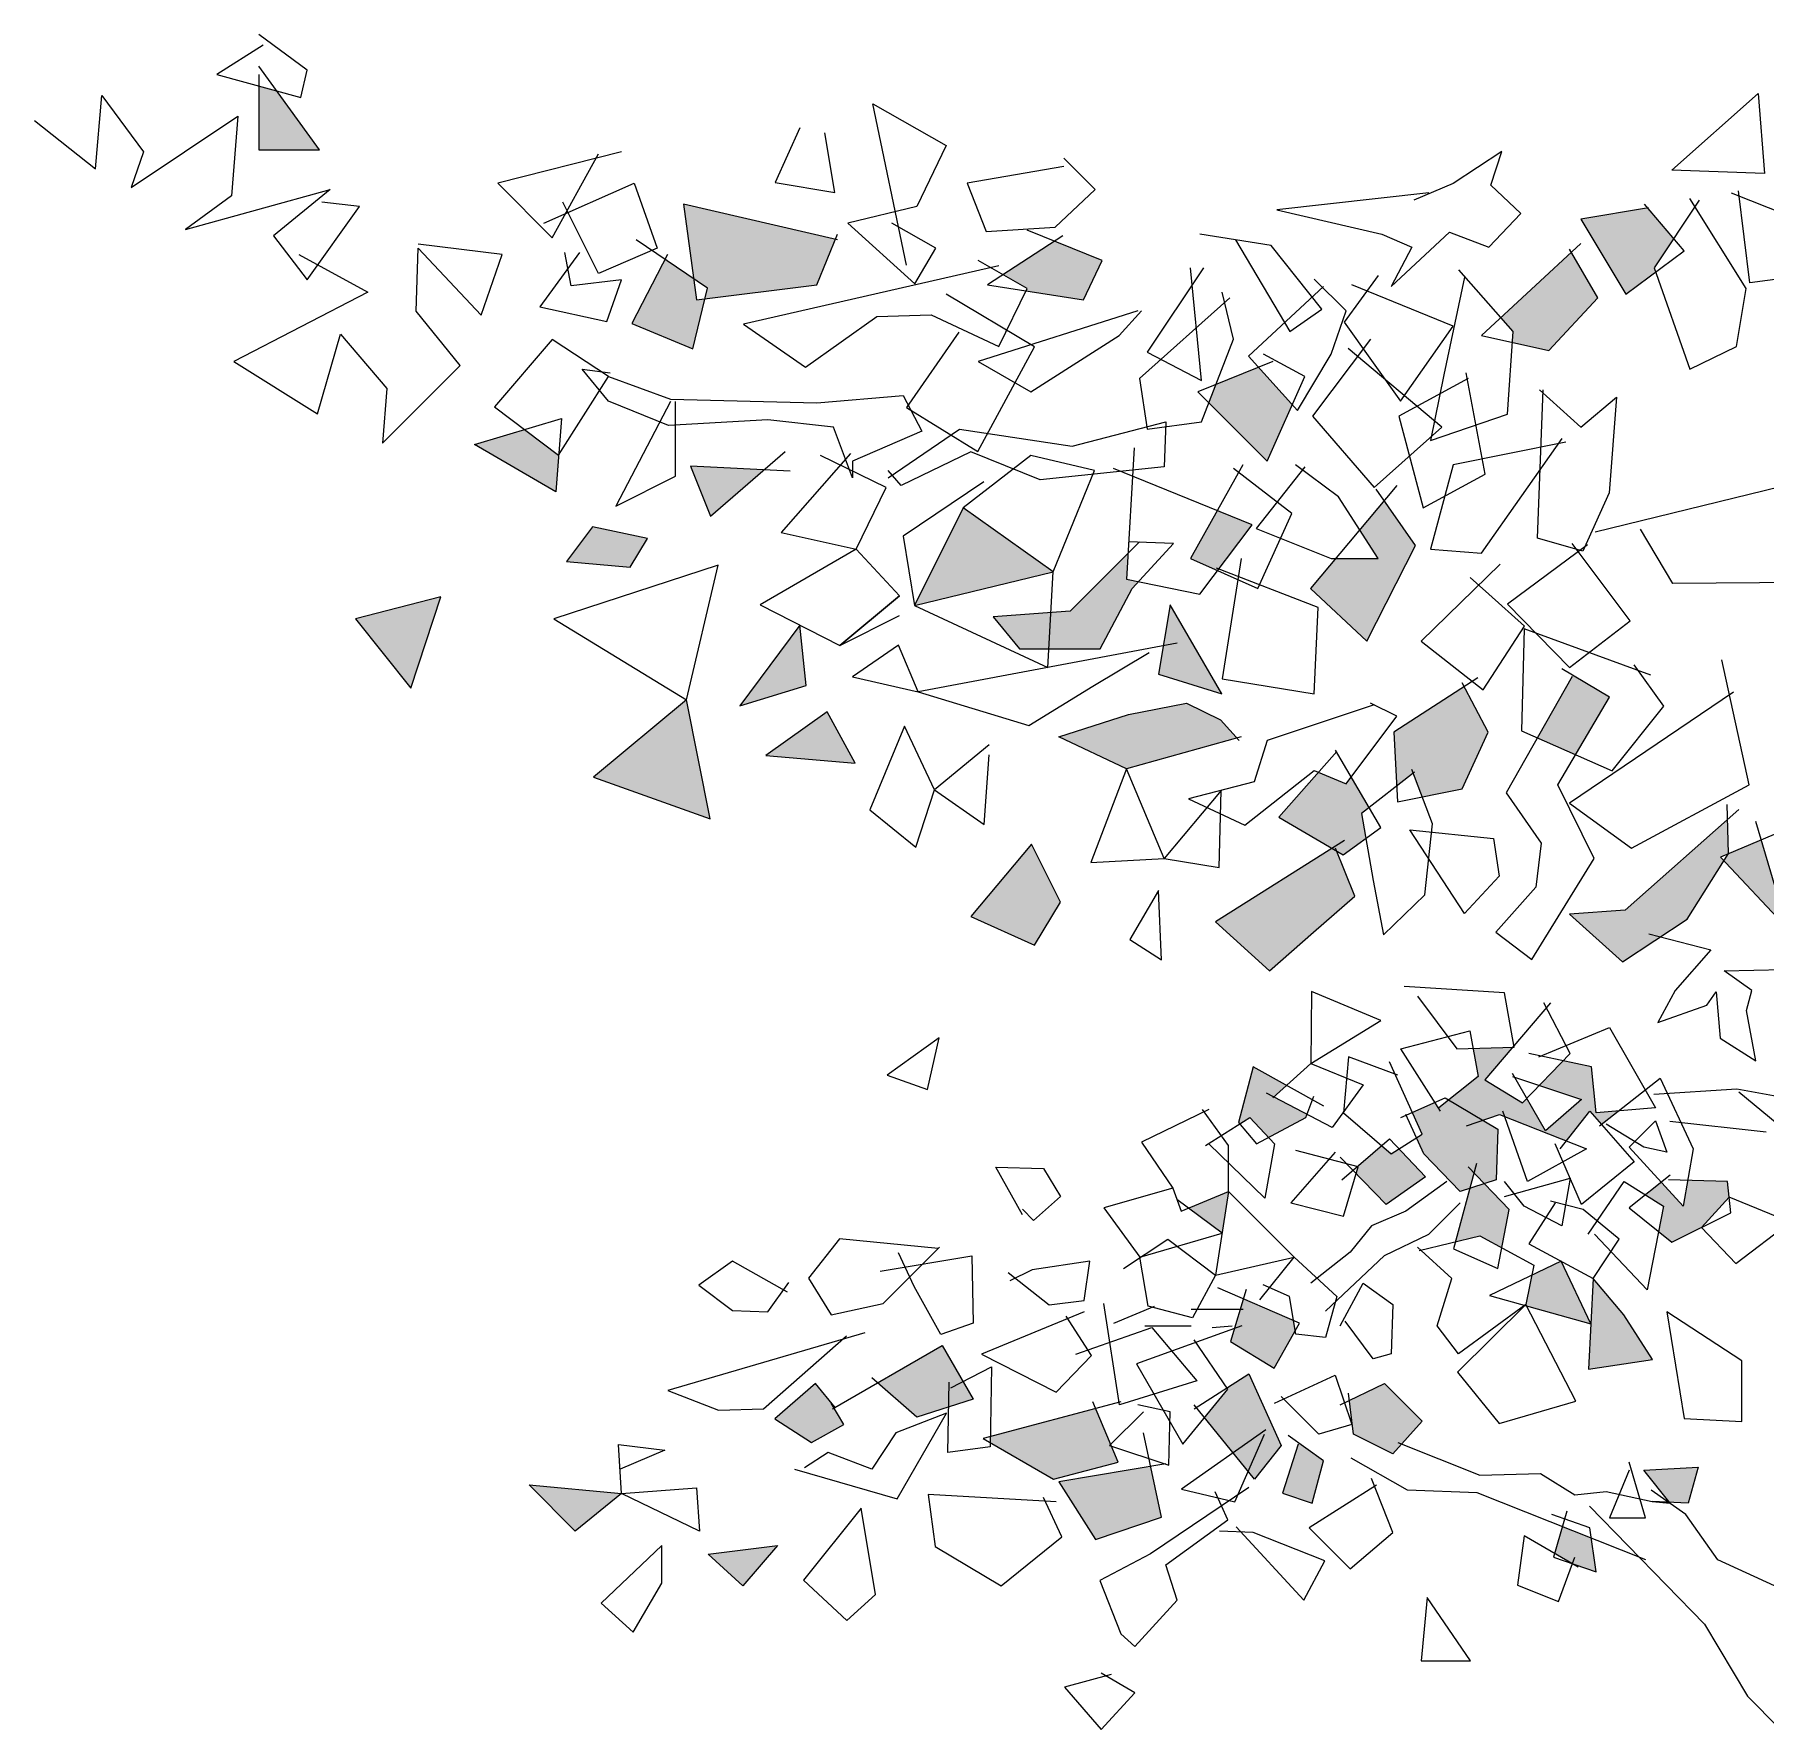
# Model space of a CAD drawing. Header units: centimetres. Extents: x -69 to 250, y -7 to 374.
# Drawn here: x -68.5 to 31.3, y 263.3 to 361 of the extents above; entities that cross this region are included whole.
import ezdxf

# ---------------------------------------------------------------- set-up
doc = ezdxf.new("R2010")
doc.units = ezdxf.units.CM
doc.header["$MEASUREMENT"] = 0

msp = doc.modelspace()

# ---------------------------------------------------------------- hatches: boundary and pattern name
at = {"linetype": 'Continuous'}
h = msp.add_hatch(color=256, dxfattribs=at)
h.paths.add_polyline_path([(9.845, 320.761), (10.017, 317.658), (10.965, 318.397), (11.489, 317.025), (13.793, 317.485), (15.283, 320.761), (13.903, 323.381)])
h.paths.add_polyline_path([(11.109, 331.512), (9.296, 334.1), (7.887, 332.416), (8.944, 330.755), (6.497, 330.755), (5.048, 329.025), (8.295, 325.997)])
h.paths.add_polyline_path([(-7.073, 325.564), (-5.233, 329.025), (-4.867, 329.424), (-5.557, 329.566), (-5.472, 331.057), (-8.804, 327.727), (-13.241, 327.403), (-11.726, 325.564)])
h.paths.add_polyline_path([(0.801, 320.414), (-0.146, 321.455), (-2.094, 322.428), (-5.449, 321.78), (-9.453, 320.482), (-5.557, 318.644)])
h.paths.add_polyline_path([(28.872, 313.335), (28.674, 313.545), (29.122, 313.733), (29.141, 313.763), (29.089, 315.72), (23.18, 310.487), (19.977, 310.264), (23.031, 307.509), (26.756, 309.966)])
h.paths.add_polyline_path([(-30.34, 345.678), (-30.506, 346.885), (-32.159, 348.003), (-34.068, 344.3), (-30.564, 342.852), (-29.867, 345.737)])
h.paths.add_polyline_path([(-54.535, 357.718), (-55.575, 358.003), (-55.575, 354.321), (-52.071, 354.321)])
h.paths.add_polyline_path([(-8.047, 345.678), (-6.964, 347.949), (-9.711, 349.047), (-12.674, 347.123), (-11.293, 346.327), (-11.356, 346.197)])
h.paths.add_polyline_path([(-30.697, 336.079), (-29.549, 333.211), (-26.48, 335.868)])
h = msp.add_hatch(color=256, dxfattribs=at)
h.paths.add_polyline_path([(31.039, 314.54), (29.122, 313.733), (28.872, 313.335), (32.55, 309.443)])
h.paths.add_polyline_path([(44.174, 345.885), (44.135, 345.961), (40.847, 346.899), (37.567, 344.532), (43.039, 342.937)])
h.paths.add_polyline_path([(2.063, 341.782), (-0.398, 340.798), (-0.806, 339.741), (2.559, 336.378), (4.001, 339.621)])
h.paths.add_polyline_path([(-14.973, 333.675), (-17.787, 328.052), (-9.778, 329.998)])
h.paths.add_polyline_path([(-40.256, 338.197), (-43.149, 337.343), (-38.464, 334.602), (-38.293, 336.715)])
h.paths.add_polyline_path([(-45.092, 328.55), (-50.006, 327.294), (-46.806, 323.297)])
h.paths.add_polyline_path([(-22.807, 321.927), (-26.35, 319.415), (-21.208, 318.958)])
h.paths.add_polyline_path([(-7.343, 281.763), (-13.414, 280.154), (-13.42, 279.806), (-9.776, 277.694), (-6.046, 278.666), (-6.44, 279.608), (-6.532, 279.639), (-6.476, 279.694)])
h.paths.add_polyline_path([(-4.167, 278.435), (-9.451, 277.532), (-7.343, 274.21), (-3.532, 275.506)])
h.paths.add_polyline_path([(11.683, 295.13), (10.145, 296.736), (9.696, 296.453), (9.155, 296.919), (7.827, 295.776), (7.687, 295.308), (9.412, 293.522)])
h.paths.add_polyline_path([(15.846, 297.871), (13.012, 299.553), (12.423, 299.087), (12.223, 299.404), (10.929, 298.829), (11.494, 297.588), (11.163, 297.379), (11.588, 296.453), (13.67, 294.279), (14.231, 294.457), (14.473, 295.354), (15.077, 294.726), (15.751, 294.94)])
h.paths.add_polyline_path([(19.489, 290.26), (17.809, 289.453), (17.455, 287.755), (17.49, 287.686), (21.208, 286.653)])
h.paths.add_polyline_path([(23.11, 287.172), (21.334, 289.268), (21.081, 284.039), (24.77, 284.592)])
h.paths.add_polyline_path([(29.187, 293.948), (29.093, 294.846), (26.792, 294.91), (26.538, 293.428), (25.267, 294.813), (24.353, 294.083), (25.403, 293.428), (25.115, 291.962), (25.876, 291.348), (27.579, 292.199)])
h.paths.add_polyline_path([(48.139, 309.817), (38.189, 314.654), (37.844, 310.226), (38.023, 309.216), (37.778, 309.378), (37.735, 308.825), (39.718, 308.063), (39.378, 307.824), (44.562, 305.797)])
h.paths.add_polyline_path([(88.198, 302.598), (84.746, 301.139), (84.986, 300.134), (88.569, 298.343)])
h.paths.add_polyline_path([(80.972, 315.769), (79.774, 317.132), (78.906, 317.917), (78.699, 317.917), (77.211, 315.645), (79.278, 313.58)])
h.paths.add_polyline_path([(57.783, 342.643), (56.036, 343.278), (56.036, 343.165), (54.181, 343.923), (52.988, 341.538), (57.045, 340.248)])
h.paths.add_polyline_path([(74.278, 349.544), (72.386, 349.716), (72.722, 345.961), (74.278, 346.724)])
h.paths.add_polyline_path([(93.932, 352.964), (90.981, 355.544), (88.583, 353.516), (91.718, 352.042)])
h.paths.add_polyline_path([(92.747, 350.683), (88.067, 350.216), (89.884, 346.182), (90.194, 346.218)])
h.paths.add_polyline_path([(99.132, 345.671), (96.517, 346.397), (94.572, 343.62), (98.676, 341.114)])
h.paths.add_polyline_path([(25.981, 349.208), (24.498, 350.972), (20.632, 350.328), (23.23, 346.003), (24.94, 347.271), (24.853, 347.517)])
h.paths.add_polyline_path([(21.606, 345.787), (20.087, 348.419), (16.017, 344.658), (16.736, 343.84), (16.694, 343.225), (18.792, 342.759)])
h.paths.add_polyline_path([(22.286, 322.771), (20.165, 324.031), (18.125, 320.435), (20.335, 319.457)])
h.paths.add_polyline_path([(6.552, 313.913), (6.3, 314.058), (-0.437, 309.817), (2.692, 306.988), (5.225, 309.222), (7.609, 311.306)])
h.paths.add_polyline_path([(7.982, 316.071), (8.421, 316.413), (7.397, 318.168), (7.105, 317.778), (5.501, 318.438), (3.214, 315.847), (6.939, 313.688), (8.232, 314.624)])
h.paths.add_polyline_path([(-3.037, 328.093), (-3.723, 324.097), (-0.066, 322.955)])
h.paths.add_polyline_path([(-0.328, 333.521), (-1.878, 330.755), (-0.309, 330.058), (1.693, 332.702)])
h.paths.add_polyline_path([(-22.345, 349.167), (-31.098, 351.194), (-30.506, 346.885), (-29.719, 346.353), (-29.867, 345.737), (-23.414, 346.544)])
h.paths.add_polyline_path([(5.793, 278.747), (4.354, 279.783), (3.442, 276.884), (5.145, 276.316)])
h.paths.add_polyline_path([(9.317, 283.217), (7.285, 282.239), (7.52, 280.286), (9.79, 279.151), (11.494, 281.042)])
h = msp.add_hatch(color=256, dxfattribs=at)
h.paths.add_polyline_path([(-24.019, 323.436), (-24.386, 326.919), (-27.848, 322.272)])
h.paths.add_polyline_path([(-45.092, 328.55), (-50.006, 327.294), (-46.806, 323.297)])
h.paths.add_polyline_path([(-33.175, 331.919), (-36.338, 332.584), (-37.836, 330.588), (-34.174, 330.256)])
h.paths.add_polyline_path([(-30.921, 322.612), (-36.293, 318.158), (-29.55, 315.76)])
h.paths.add_polyline_path([(-9.371, 310.961), (-11.036, 314.288), (-14.531, 310.129), (-10.869, 308.466)])
h = msp.add_hatch(color=256, dxfattribs=at)
h.paths.add_polyline_path([(4.072, 286.836), (1.171, 288.085), (0.442, 285.635), (2.955, 284.095), (4.172, 286.257)])
h.paths.add_polyline_path([(0.329, 294.279), (-1.996, 293.317), (-0.05, 291.868)])
h.paths.add_polyline_path([(-25.684, 273.869), (-29.679, 273.37), (-27.682, 271.54)])
h.paths.add_polyline_path([(-34.673, 276.863), (-40, 277.362), (-37.336, 274.7)])
h.paths.add_polyline_path([(27.39, 278.395), (24.267, 278.206), (25.742, 276.364), (26.822, 276.315)])
h.paths.add_polyline_path([(2.943, 299.722), (3.675, 300.39), (1.748, 301.464), (0.896, 298.25), (0.97, 298.163), (1.559, 298.533), (2.631, 297.39), (4.776, 298.533), (4.848, 298.722)])
h.paths.add_polyline_path([(17.52, 299.648), (17.265, 299.384), (15.089, 300.708), (16.697, 302.596), (14.419, 302.531), (14.711, 300.897), (13.012, 299.553), (14.979, 298.386), (15.941, 298.722), (19.8, 297.194), (21.145, 298.911), (21.816, 298.141), (22.816, 298.924), (21.523, 298.817), (21.239, 301.464), (19.609, 301.807), (18.234, 300.385), (20.672, 299.573), (18.59, 297.777)])
h.paths.add_polyline_path([(16.508, 293.239), (15.077, 294.726), (14.231, 294.457), (13.403, 291.385), (14.805, 291.726), (16.079, 291.032)])
h.paths.add_polyline_path([(54.051, 296.027), (52.262, 294.997), (52.602, 292.141), (54.737, 291.913)])
h.paths.add_polyline_path([(41.395, 301.207), (43.726, 303.889), (44.978, 304.178), (46.579, 302.73), (46.452, 302.512), (47.176, 303.001), (50.399, 301.621), (49.351, 300.247), (50.391, 299.531), (49.934, 298.312), (52.373, 299.302), (50.62, 302.121), (49.858, 303.111), (52.068, 304.559), (49.781, 305.549), (47.265, 304.711), (47.342, 307.073), (46.443, 307.911), (45.904, 307.305), (46.351, 306.92), (45.969, 304.635), (41.166, 304.863), (41.809, 306.874), (39.378, 307.824), (37.203, 306.297), (37.964, 303.797), (38.498, 301.511), (37.933, 301.269), (37.812, 300.978), (39.718, 297.931), (42.204, 300.641)])
h.paths.add_polyline_path([(37.339, 313.089), (34.26, 311.722), (37.778, 309.378), (37.844, 310.226)])
h.paths.add_polyline_path([(62.931, 312.45), (60.106, 310.519), (60.891, 307.969), (62.658, 309.931)])
h.paths.add_polyline_path([(59.91, 318.758), (58.367, 322.476), (56.474, 320.131), (58.241, 316.992)])
h = msp.add_hatch(color=256, dxfattribs=at)
h.paths.add_polyline_path([(71.198, 289.271), (69.401, 290.652), (66.187, 288.645), (69.528, 285.098)])
h.paths.add_polyline_path([(44.681, 301.316), (46.452, 302.512), (46.579, 302.73), (44.978, 304.178), (43.726, 303.889), (41.583, 301.423), (42.234, 300.673), (42.204, 300.641), (44.445, 299.074), (45.512, 300.901)])
h.paths.add_polyline_path([(-1.063, 281.245), (1.82, 277.694), (3.361, 279.639), (1.496, 283.771), (0.226, 282.958), (0.279, 282.88)])
h.paths.add_polyline_path([(-19.91, 283.242), (-17.641, 281.259), (-14.398, 282.312), (-16.182, 285.391)])
h.paths.add_polyline_path([(19.565, 274.951), (19.124, 273.409), (20.15, 272.819), (21.523, 272.344), (21.235, 274.289)])
h.paths.add_polyline_path([(-23.723, 279.801), (-21.858, 280.854), (-22.422, 281.794), (-22.351, 281.835), (-23.48, 283.204), (-25.831, 281.178)])

# ---------------------------------------------------------------- linework, layer by layer
for p, q in [((-55.333, 360.358), (-57.991, 358.667)), ((-52.796, 358.909), (-55.575, 360.961)), ((-57.991, 358.667), (-53.158, 357.339)), ((-52.071, 354.321), (-55.575, 359.15)), ((-55.575, 358.667), (-55.575, 354.321)), ((-53.158, 357.339), (-52.796, 358.909)), ((-64.999, 353.234), (-64.636, 357.46)), ((-64.636, 357.46), (-62.22, 354.2)), ((25.876, 353.148), (30.856, 357.571)), ((30.856, 357.571), (31.225, 352.964)), ((-62.945, 352.148), (-56.783, 356.253)), ((-56.783, 356.253), (-57.145, 351.665)), ((-18.24, 347.681), (-20.174, 356.977)), ((-20.174, 356.977), (-15.945, 354.563)), ((-68.503, 356.011), (-64.999, 353.234)), ((-24.382, 355.584), (-25.818, 352.429)), ((-22.373, 351.855), (-22.947, 355.297)), ((-62.22, 354.2), (-62.945, 352.148)), ((-55.575, 354.321), (-52.071, 354.321)), ((-34.672, 354.2), (-41.801, 352.389)), ((-15.945, 354.563), (-17.636, 351.061)), ((16.087, 354.221), (13.273, 352.383)), ((15.438, 352.275), (16.087, 354.221)), ((-38.659, 349.25), (-36.001, 354.08)), ((-9.179, 353.355), (-14.737, 352.389)), ((-7.366, 352.027), (-9.179, 353.838)), ((-41.801, 352.389), (-38.659, 349.25)), ((-39.143, 350.095), (-33.947, 352.389)), ((-33.947, 352.389), (-32.618, 348.647)), ((-25.818, 352.429), (-22.373, 351.855)), ((-14.737, 352.389), (-13.649, 349.613)), ((13.273, 352.383), (11.001, 351.41)), ((17.169, 350.653), (15.438, 352.275)), ((31.225, 352.964), (25.876, 353.148)), ((-59.803, 349.733), (-51.467, 352.027)), ((-57.145, 351.665), (-59.803, 349.733)), ((-51.467, 352.027), (-54.729, 349.371)), ((-49.775, 351.061), (-51.95, 351.303)), ((-36.001, 347.198), (-38.055, 351.303)), ((-9.662, 349.854), (-7.366, 352.027)), ((11.866, 351.842), (3.1, 350.869)), ((27.45, 351.41), (24.853, 347.517)), ((30.156, 346.327), (26.909, 351.518)), ((29.29, 351.842), (32.537, 350.545)), ((30.372, 346.652), (29.723, 351.95)), ((-52.796, 346.836), (-49.775, 351.061)), ((-22.224, 349.139), (-31.098, 351.194)), ((-31.098, 351.194), (-30.34, 345.678)), ((-17.636, 351.061), (-21.623, 350.095)), ((3.1, 350.869), (9.161, 349.463)), ((15.329, 348.706), (17.169, 350.653)), ((24.528, 350.977), (20.632, 350.328)), ((20.632, 350.328), (23.23, 346.003)), ((26.584, 348.49), (24.312, 351.194)), ((-54.729, 349.371), (-52.796, 346.836)), ((-23.414, 346.544), (-22.224, 349.463)), ((-21.623, 350.095), (-17.757, 346.594)), ((-16.549, 348.647), (-19.086, 350.095)), ((-13.649, 349.613), (-9.662, 349.854)), ((-9.237, 349.355), (-13.566, 346.544)), ((-6.964, 347.949), (-11.293, 349.68)), ((2.776, 348.814), (-1.337, 349.463)), ((9.161, 349.463), (10.892, 348.706)), ((9.702, 346.435), (13.057, 349.571)), ((13.057, 349.571), (15.329, 348.706)), ((-53.279, 348.285), (-49.292, 346.111)), ((-46.513, 345.025), (-46.392, 348.647)), ((-41.559, 348.285), (-46.392, 348.888)), ((-46.392, 348.647), (-42.767, 344.783)), ((-42.767, 344.783), (-41.559, 348.285)), ((-37.089, 348.405), (-39.384, 345.266)), ((-37.572, 346.474), (-37.935, 348.405)), ((-32.618, 348.647), (-36.001, 347.198)), ((-32.014, 348.285), (-34.068, 344.3)), ((-29.719, 346.353), (-33.827, 349.13)), ((-17.757, 346.594), (-16.549, 348.647)), ((0.719, 349.139), (3.858, 343.84)), ((5.698, 345.138), (2.776, 348.814)), ((10.892, 348.706), (9.702, 346.435)), ((20.632, 348.923), (14.897, 343.624)), ((21.606, 345.787), (19.983, 348.598)), ((23.23, 346.003), (26.584, 348.49)), ((-12.917, 347.625), (-27.635, 344.273)), ((-11.293, 346.327), (-14.107, 347.949)), ((-8.047, 345.678), (-6.964, 347.949)), ((-1.12, 347.517), (-4.367, 342.651)), ((-1.229, 341.028), (-1.878, 347.517)), ((16.736, 343.84), (13.598, 347.409)), ((24.853, 347.517), (26.909, 341.677)), ((-34.672, 346.836), (-37.572, 346.474)), ((-35.518, 344.421), (-34.672, 346.836)), ((-30.564, 342.852), (-29.719, 346.353)), ((-30.34, 345.678), (-23.414, 346.544)), ((-13.566, 346.544), (-8.047, 345.678)), ((-12.917, 342.975), (-11.293, 346.327)), ((5.806, 346.435), (1.477, 342.434)), ((7.105, 345.03), (5.265, 346.868)), ((8.944, 347.084), (6.996, 344.381)), ((13.273, 344.164), (7.429, 346.544)), ((13.923, 346.976), (12.732, 341.353)), ((29.615, 342.975), (30.156, 346.327)), ((33.619, 347.084), (30.372, 346.652)), ((-49.292, 346.111), (-57.025, 342.127)), ((-39.384, 345.266), (-35.518, 344.421)), ((-10.87, 342.972), (-15.945, 345.991)), ((0.395, 345.787), (-4.8, 341.137)), ((0.611, 343.407), (-0.038, 346.111)), ((18.792, 342.759), (21.606, 345.787)), ((-43.976, 341.886), (-46.513, 345.025)), ((-34.068, 344.3), (-30.564, 342.852)), ((-27.635, 344.273), (-24.063, 341.785)), ((-24.063, 341.785), (-19.951, 344.705)), ((-19.951, 344.705), (-16.813, 344.813)), ((-16.813, 344.813), (-12.917, 342.975)), ((-4.908, 345.03), (-14.107, 342.11)), ((-5.99, 343.624), (-4.692, 345.03)), ((3.858, 343.84), (5.698, 345.138)), ((6.239, 342.542), (7.105, 345.03)), ((6.996, 344.381), (10.243, 339.839)), ((-52.192, 339.109), (-50.863, 343.697)), ((-50.863, 343.697), (-48.204, 340.558)), ((-38.675, 343.38), (-41.994, 339.51)), ((-35.427, 341.245), (-38.675, 343.38)), ((-15.22, 343.817), (-18.24, 339.471)), ((-11.077, 340.38), (-5.99, 343.624)), ((-1.229, 338.649), (0.611, 343.407)), ((8.511, 343.407), (5.157, 338.974)), ((10.243, 339.839), (13.273, 344.164)), ((14.897, 343.624), (18.792, 342.759)), ((16.412, 339.082), (16.736, 343.84)), ((-14.132, 336.936), (-10.87, 342.972)), ((-4.367, 342.651), (-1.229, 341.028)), ((1.477, 342.434), (4.291, 339.298)), ((4.724, 341.245), (2.343, 342.542)), ((4.291, 339.298), (6.239, 342.542)), ((12.624, 338.325), (7.213, 342.867)), ((26.909, 341.677), (29.615, 342.975)), ((-57.025, 342.127), (-52.192, 339.109)), ((-48.446, 337.419), (-43.976, 341.886)), ((-38.293, 336.715), (-35.427, 341.245)), ((-35.427, 339.839), (-36.942, 341.677)), ((-36.942, 341.677), (-35.319, 341.461)), ((-35.427, 341.245), (-31.855, 339.947)), ((-14.107, 342.11), (-11.077, 340.38)), ((2.884, 342.11), (-1.445, 340.38)), ((2.559, 336.378), (4.724, 341.245)), ((12.732, 341.353), (11.975, 337.568)), ((15.113, 335.621), (14.031, 341.461)), ((-48.204, 340.558), (-48.446, 337.419)), ((-4.8, 341.137), (-4.367, 338.217)), ((-1.445, 340.38), (2.559, 336.378)), ((14.139, 341.137), (10.135, 338.974)), ((18.143, 331.945), (18.468, 340.488)), ((18.251, 340.488), (20.632, 338.325)), ((-41.994, 339.51), (-38.293, 336.715)), ((-31.964, 338.433), (-35.427, 339.839)), ((-31.846, 339.808), (-35.003, 333.784)), ((-31.855, 339.947), (-23.414, 339.731)), ((-31.559, 335.505), (-31.559, 339.808)), ((-23.414, 339.731), (-18.436, 340.163)), ((-18.436, 340.163), (-17.354, 338.109)), ((-18.24, 339.471), (-14.132, 336.936)), ((20.632, 338.325), (22.688, 340.055)), ((22.688, 340.055), (22.256, 334.54)), ((-43.149, 337.343), (-38.121, 338.828)), ((-38.121, 338.828), (-38.464, 334.602)), ((-26.228, 338.757), (-31.964, 338.433)), ((-22.44, 338.325), (-26.228, 338.757)), ((-21.358, 335.405), (-22.44, 338.325)), ((-8.696, 337.244), (-3.285, 338.649)), ((-4.367, 338.217), (-1.229, 338.649)), ((-3.285, 338.649), (-3.393, 336.054)), ((5.157, 338.974), (8.728, 334.864)), ((8.728, 334.864), (12.624, 338.325)), ((10.135, 338.974), (11.542, 333.675)), ((11.975, 337.568), (16.412, 339.082)), ((-38.464, 334.602), (-43.149, 337.343)), ((-17.354, 338.109), (-21.358, 336.378)), ((-19.302, 335.405), (-15.189, 338.217)), ((-15.189, 338.217), (-8.696, 337.244)), ((19.766, 337.46), (13.273, 336.162)), ((14.897, 331.08), (19.55, 337.676)), ((-29.549, 333.211), (-25.243, 336.939)), ((-21.466, 336.811), (-25.47, 332.269)), ((-19.41, 334.864), (-23.198, 336.703)), ((-21.358, 336.378), (-21.358, 335.405)), ((-14.54, 336.919), (-18.544, 334.973)), ((-11.077, 336.703), (-14.973, 333.675)), ((-10.536, 335.297), (-14.54, 336.919)), ((-7.397, 335.838), (-11.077, 336.703)), ((-5.125, 337.135), (-5.557, 329.566)), ((-35.003, 333.784), (-31.559, 335.505)), ((-24.956, 335.792), (-30.697, 336.079)), ((-30.697, 336.079), (-29.549, 333.211)), ((-18.544, 334.973), (-19.302, 335.838)), ((-3.393, 336.054), (-10.536, 335.297)), ((-9.778, 329.998), (-7.397, 335.838)), ((1.693, 332.702), (-6.315, 335.946)), ((1.152, 336.162), (-1.878, 330.755)), ((3.966, 333.351), (0.611, 335.946)), ((4.724, 336.054), (1.91, 332.485)), ((6.672, 334.324), (4.183, 336.162)), ((11.542, 333.675), (15.113, 335.621)), ((13.273, 336.162), (11.975, 331.296)), ((-21.141, 331.296), (-19.41, 334.864)), ((-13.782, 335.189), (-18.436, 332.053)), ((10.027, 334.973), (5.048, 329.025)), ((8.944, 330.755), (6.672, 334.324)), ((11.109, 331.512), (8.836, 334.756)), ((22.256, 334.54), (20.74, 331.188)), ((21.467, 332.3), (33.015, 335.129)), ((-14.973, 333.675), (-17.787, 328.052)), ((-9.778, 329.998), (-14.973, 333.675)), ((2.018, 329.025), (3.966, 333.351)), ((-36.338, 332.584), (-37.836, 330.588)), ((-33.175, 331.919), (-36.338, 332.584)), ((-25.47, 332.269), (-21.141, 331.296)), ((-1.337, 328.701), (1.693, 332.702)), ((1.91, 332.485), (6.239, 330.755)), ((25.937, 329.322), (24.074, 332.449)), ((-34.174, 330.256), (-33.175, 331.919)), ((-21.141, 331.296), (-26.686, 328.084)), ((-18.641, 328.621), (-21.141, 331.296)), ((-18.436, 332.053), (-17.787, 328.052)), ((-4.8, 331.728), (-8.804, 327.727)), ((-2.852, 331.62), (-5.449, 331.728)), ((-5.233, 329.025), (-2.852, 331.62)), ((8.295, 325.997), (11.109, 331.512)), ((11.975, 331.296), (14.897, 331.08)), ((21.02, 331.555), (16.401, 328.131)), ((20.74, 331.188), (18.143, 331.945)), ((23.478, 327.163), (20.126, 331.63)), ((-29.093, 330.377), (-38.578, 327.294)), ((-37.836, 330.588), (-34.174, 330.256)), ((-30.921, 322.612), (-29.093, 330.377)), ((-1.878, 330.755), (2.018, 329.025)), ((1.044, 330.755), (-0.038, 323.834)), ((6.239, 330.755), (8.944, 330.755)), ((15.979, 330.431), (11.433, 325.997)), ((-17.787, 328.052), (-9.778, 329.998)), ((-10.103, 324.483), (-9.778, 329.998)), ((-5.557, 329.566), (-1.337, 328.701)), ((5.481, 327.944), (-0.363, 330.214)), ((15.329, 328.701), (14.247, 329.674)), ((34.43, 329.396), (25.937, 329.322)), ((-45.092, 328.55), (-50.006, 327.294)), ((-46.806, 323.297), (-45.092, 328.55)), ((-18.641, 328.621), (-22.086, 325.753)), ((-22.086, 325.753), (-18.641, 328.621)), ((-7.073, 325.564), (-5.233, 329.025)), ((5.048, 329.025), (8.295, 325.997)), ((17.386, 326.862), (15.329, 328.701)), ((-50.006, 327.294), (-46.806, 323.297)), ((-38.578, 327.294), (-30.921, 322.612)), ((-26.686, 328.084), (-22.086, 325.753)), ((-22.086, 325.753), (-18.641, 327.474)), ((-17.787, 328.052), (-10.103, 324.483)), ((-8.804, 327.727), (-13.241, 327.403)), ((-13.241, 327.403), (-11.726, 325.564)), ((-3.037, 328.093), (-3.723, 324.097)), ((-0.066, 322.955), (-3.037, 328.093)), ((5.265, 322.969), (5.481, 327.944)), ((16.401, 328.131), (19.977, 324.483)), ((-24.386, 326.919), (-27.848, 322.272)), ((-24.019, 323.436), (-24.386, 326.919)), ((15.005, 323.185), (17.386, 326.862)), ((17.369, 326.716), (17.22, 320.835)), ((24.67, 324.036), (17.369, 326.716)), ((19.977, 324.483), (23.478, 327.163)), ((-18.693, 325.765), (-21.356, 323.935)), ((-17.57, 323.077), (-18.693, 325.765)), ((-2.635, 325.889), (-17.57, 323.077)), ((-11.726, 325.564), (-7.073, 325.564)), ((-7.505, 323.402), (-4.259, 325.348)), ((11.433, 325.997), (15.005, 323.185)), ((22.286, 322.771), (19.53, 324.409)), ((25.415, 322.25), (23.702, 324.632)), ((30.333, 317.708), (28.768, 324.93)), ((-27.848, 322.272), (-24.019, 323.436)), ((-21.356, 323.935), (-17.57, 323.077)), ((-11.185, 321.131), (-7.505, 323.402)), ((-3.723, 324.097), (-0.066, 322.955)), ((-0.038, 323.834), (5.265, 322.969)), ((14.687, 323.887), (9.845, 320.761)), ((15.283, 320.761), (13.793, 323.59)), ((20.126, 323.962), (16.326, 317.262)), ((-30.921, 322.612), (-36.293, 318.158)), ((-29.55, 315.76), (-30.921, 322.612)), ((-17.57, 323.077), (-11.185, 321.131)), ((-5.449, 321.78), (-2.094, 322.428)), ((-2.094, 322.428), (-0.146, 321.455)), ((8.728, 322.32), (2.559, 320.266)), ((10.027, 321.671), (8.511, 322.428)), ((19.306, 317.708), (22.286, 322.771)), ((29.439, 323.068), (19.977, 316.666)), ((-22.807, 321.927), (-26.35, 319.415)), ((-21.208, 318.958), (-22.807, 321.927)), ((-9.453, 320.482), (-5.449, 321.78)), ((-0.146, 321.455), (0.936, 320.266)), ((7.105, 317.778), (10.027, 321.671)), ((22.435, 318.527), (25.415, 322.25)), ((-18.36, 321.107), (-20.357, 316.284)), ((-16.632, 317.435), (-18.36, 321.107)), ((-5.557, 318.644), (-9.453, 320.482)), ((1.044, 320.482), (-5.557, 318.644)), ((9.845, 320.761), (10.068, 316.741)), ((13.793, 317.485), (15.283, 320.761)), ((17.22, 320.835), (22.435, 318.527)), ((-26.35, 319.415), (-21.208, 318.958)), ((-13.474, 320.016), (-16.632, 317.435)), ((-13.761, 315.427), (-13.474, 319.443)), ((2.559, 320.266), (1.802, 317.887)), ((6.566, 319.644), (3.214, 315.847)), ((9.1, 315.252), (6.492, 319.718)), ((-5.557, 318.644), (-7.608, 313.248)), ((-3.38, 313.477), (-5.557, 318.644)), ((1.261, 315.399), (5.265, 318.535)), ((5.265, 318.535), (7.105, 317.778)), ((11.037, 318.453), (7.982, 316.071)), ((12.08, 315.475), (10.888, 318.602)), ((-36.293, 318.158), (-29.55, 315.76)), ((-17.694, 314.121), (-16.632, 317.435)), ((-16.632, 317.435), (-13.761, 315.427)), ((-0.092, 317.4), (-3.38, 313.477)), ((1.802, 317.887), (-1.986, 316.913)), ((-0.216, 312.957), (-0.092, 317.4)), ((10.068, 316.741), (13.793, 317.485)), ((21.392, 313.465), (19.306, 317.708)), ((23.553, 314.061), (30.333, 317.708)), ((-20.357, 316.284), (-17.694, 314.121)), ((-1.986, 316.913), (1.261, 315.399)), ((16.326, 317.262), (18.338, 314.358)), ((19.977, 316.666), (23.553, 314.061)), ((29.737, 316.294), (23.18, 310.487)), ((29.141, 313.763), (29.066, 316.592)), ((3.214, 315.847), (6.939, 313.688)), ((7.982, 316.071), (8.652, 312.199)), ((11.633, 311.381), (12.08, 315.475)), ((33.006, 315.367), (28.674, 313.545)), ((32.55, 309.443), (30.726, 315.595)), ((-11.036, 314.288), (-14.531, 310.129)), ((-9.371, 310.961), (-11.036, 314.288)), ((7.013, 314.507), (-0.437, 309.817)), ((6.939, 313.688), (9.1, 315.252)), ((10.771, 315.119), (15.598, 314.62)), ((13.933, 310.296), (10.771, 315.119)), ((15.598, 314.62), (15.931, 312.458)), ((18.338, 314.358), (18.04, 311.827)), ((-7.608, 313.248), (-3.38, 313.477)), ((-3.38, 313.477), (-0.216, 312.957)), ((7.609, 311.306), (6.492, 314.061)), ((17.816, 307.658), (21.392, 313.465)), ((26.756, 309.966), (29.141, 313.763)), ((28.674, 313.545), (32.55, 309.443)), ((15.931, 312.458), (13.933, 310.296)), ((-3.711, 311.626), (-5.376, 308.799)), ((-3.545, 307.634), (-3.711, 311.626)), ((5.225, 309.222), (7.609, 311.306)), ((8.652, 312.199), (9.249, 309.073)), ((9.249, 309.073), (11.633, 311.381)), ((18.04, 311.827), (15.73, 309.222)), ((-10.869, 308.466), (-9.371, 310.961)), ((23.18, 310.487), (19.977, 310.264)), ((-14.531, 310.129), (-10.869, 308.466)), ((-0.437, 309.817), (2.692, 306.988)), ((19.977, 310.264), (23.031, 307.509)), ((23.031, 307.509), (26.756, 309.966)), ((-5.376, 308.799), (-3.545, 307.634)), ((2.692, 306.988), (5.225, 309.222)), ((15.73, 309.222), (17.816, 307.658)), ((24.547, 309.129), (28.13, 308.215)), ((28.13, 308.215), (26.071, 305.854)), ((28.892, 306.996), (32.323, 307.073)), ((30.493, 305.854), (28.892, 306.996)), ((5.111, 305.805), (5.06, 301.653)), ((9.106, 304.141), (5.111, 305.805)), ((16.225, 305.719), (10.453, 306.097)), ((11.21, 305.53), (13.481, 302.504)), ((16.792, 302.599), (16.225, 305.719)), ((26.071, 305.854), (25.08, 304.025)), ((27.901, 305.016), (28.435, 305.777)), ((28.435, 305.777), (28.663, 303.111)), ((30.188, 304.711), (30.493, 305.854)), ((18.874, 305.151), (15.089, 300.708)), ((20.009, 302.221), (18.495, 305.151)), ((25.08, 304.025), (27.901, 305.016)), ((30.722, 301.816), (30.188, 304.711)), ((5.06, 301.653), (9.106, 304.141)), ((10.264, 302.504), (14.238, 303.544)), ((14.238, 303.544), (14.711, 300.897)), ((18.211, 302.031), (22.28, 303.733)), ((22.28, 303.733), (24.929, 299.1)), ((-16.362, 303.143), (-19.359, 300.981)), ((-17.028, 300.149), (-16.362, 303.143)), ((12.534, 298.911), (10.264, 302.504)), ((13.481, 302.504), (16.792, 302.599)), ((28.663, 303.111), (30.722, 301.816)), ((1.748, 301.464), (0.896, 298.25)), ((5.816, 299.195), (1.748, 301.464)), ((2.883, 299.668), (5.06, 301.653)), ((5.06, 301.653), (8.087, 300.424)), ((7.236, 302.031), (6.952, 298.817)), ((10.074, 300.991), (7.236, 302.031)), ((11.494, 297.588), (9.601, 301.748)), ((17.265, 299.384), (20.009, 302.221)), ((21.239, 301.464), (17.644, 302.221)), ((21.523, 298.817), (21.239, 301.464)), ((-19.359, 300.981), (-17.028, 300.149)), ((8.087, 300.424), (6.29, 297.966)), ((14.711, 300.897), (12.44, 299.1)), ((15.089, 300.708), (17.265, 299.384)), ((18.59, 297.777), (16.698, 301.086)), ((16.698, 300.897), (20.672, 299.573)), ((21.712, 298.06), (25.213, 300.802)), ((25.213, 300.802), (27.106, 296.737)), ((6.29, 297.966), (2.505, 299.951)), ((4.776, 298.533), (5.249, 299.762)), ((10.264, 298.533), (12.818, 299.668)), ((12.818, 299.668), (15.846, 297.871)), ((20.672, 299.573), (18.59, 297.777)), ((29.62, 300.184), (24.836, 299.875)), ((33.786, 299.413), (29.62, 300.184)), ((29.738, 300.021), (31.949, 298.193)), ((-0.807, 299.006), (-4.686, 297.115)), ((0.329, 296.926), (-1.185, 299.006)), ((-0.996, 296.926), (1.559, 298.533)), ((1.559, 298.533), (2.978, 297.02)), ((1.937, 297.02), (4.776, 298.533)), ((6.952, 298.817), (9.696, 296.453)), ((11.588, 296.453), (10.547, 298.722)), ((14.048, 298.06), (15.941, 298.722)), ((15.941, 298.722), (20.955, 296.737)), ((17.549, 294.846), (16.13, 298.911)), ((19.442, 296.737), (21.145, 298.911)), ((21.145, 298.911), (23.699, 295.98)), ((24.929, 299.1), (21.523, 298.817)), ((23.416, 296.831), (24.929, 298.344)), ((24.929, 298.344), (25.592, 296.548)), ((25.762, 298.333), (31.317, 297.717)), ((0.896, 298.25), (1.937, 297.02)), ((9.696, 296.453), (11.494, 297.588)), ((15.846, 297.871), (15.751, 294.94)), ((24.267, 296.831), (22.091, 298.155)), ((-4.686, 297.115), (-2.888, 294.468)), ((2.41, 293.9), (-0.807, 297.02)), ((0.329, 294.279), (0.329, 296.926)), ((2.978, 297.02), (2.41, 293.9)), ((6.479, 296.548), (3.924, 293.617)), ((7.803, 295.697), (4.208, 296.642)), ((6.857, 294.94), (9.601, 297.304)), ((9.601, 297.304), (11.683, 295.13)), ((13.67, 294.279), (11.588, 296.453)), ((20.955, 296.737), (17.549, 294.846)), ((20.672, 293.522), (19.158, 297.02)), ((26.538, 293.428), (23.416, 296.831)), ((25.592, 296.548), (24.267, 296.831)), ((27.106, 296.737), (26.538, 293.428)), ((-11.56, 292.927), (-13.1, 295.682)), ((-13.1, 295.682), (-10.343, 295.601)), ((-10.343, 295.601), (-9.37, 293.98)), ((9.412, 293.522), (6.763, 296.264)), ((6.952, 292.86), (7.803, 295.697)), ((14.616, 295.886), (13.291, 290.97)), ((16.508, 293.239), (14.143, 295.697)), ((23.699, 295.98), (20.672, 293.522)), ((-2.888, 294.468), (-6.874, 293.33)), ((-2.888, 294.468), (-2.415, 293.144)), ((11.683, 295.13), (9.412, 293.522)), ((12.913, 294.846), (10.547, 293.144)), ((15.751, 294.94), (13.67, 294.279)), ((16.225, 293.995), (20.009, 295.035)), ((17.36, 293.428), (16.225, 294.846)), ((20.009, 295.035), (19.536, 292.293)), ((21.05, 291.82), (23.132, 294.846)), ((23.132, 294.846), (25.403, 293.428)), ((25.781, 295.224), (23.416, 293.333)), ((29.093, 294.846), (25.686, 294.94)), ((29.282, 293.05), (29.093, 294.846)), ((-9.37, 293.98), (-10.911, 292.603)), ((-0.05, 291.868), (-2.652, 293.806)), ((-2.415, 293.144), (0.329, 294.279)), ((0.329, 294.279), (-0.428, 289.457)), ((4.113, 290.497), (0.329, 294.279)), ((3.924, 293.617), (6.952, 292.86)), ((11.872, 291.82), (13.67, 293.617)), ((19.536, 292.293), (17.36, 293.428)), ((19.158, 293.617), (17.644, 291.253)), ((20.766, 293.239), (18.874, 293.711)), ((25.403, 293.428), (24.456, 288.606)), ((29.187, 293.948), (27.579, 292.199)), ((32.7, 292.516), (29.187, 293.948)), ((-10.911, 292.603), (-11.56, 293.251)), ((-6.874, 293.33), (-4.781, 290.497)), ((10.547, 293.144), (8.56, 292.293)), ((15.846, 289.835), (16.508, 293.239)), ((22.848, 291.537), (20.766, 293.239)), ((23.416, 293.333), (25.876, 291.348)), ((25.876, 291.348), (29.282, 293.05)), ((29.565, 290.12), (32.7, 292.516)), ((-22.101, 291.55), (-23.885, 289.281)), ((-16.425, 290.982), (-22.101, 291.55)), ((-5.727, 289.835), (-3.172, 291.537)), ((-4.781, 290.497), (-0.05, 291.868)), ((-3.172, 291.537), (-0.428, 289.457)), ((8.56, 292.293), (7.33, 290.78)), ((9.317, 290.591), (11.872, 291.82)), ((11.304, 290.875), (14.805, 291.726)), ((14.805, 291.726), (17.928, 290.024)), ((21.334, 289.268), (22.848, 291.537)), ((24.456, 288.606), (21.429, 291.82)), ((27.579, 292.199), (29.565, 290.12)), ((-19.75, 289.686), (-14.479, 290.577)), ((-17.803, 288.795), (-18.695, 290.739)), ((-18.209, 289.2), (-16.344, 291.063)), ((-14.479, 290.577), (-14.398, 286.688)), ((-4.308, 287.66), (-4.781, 290.497)), ((-0.428, 289.457), (4.113, 290.497)), ((2.126, 288.039), (4.113, 290.497)), ((4.113, 290.497), (6.573, 288.228)), ((7.33, 290.78), (5.06, 288.984)), ((5.911, 287.377), (9.317, 290.591)), ((13.197, 289.268), (11.21, 291.064)), ((13.291, 290.97), (15.846, 289.835)), ((17.644, 291.253), (21.334, 289.268)), ((-28.264, 290.253), (-30.21, 288.876)), ((-25.101, 288.47), (-28.264, 290.253)), ((-12.371, 289.605), (-10.019, 287.741)), ((-10.992, 289.767), (-12.289, 289.119)), ((-7.667, 290.253), (-10.992, 289.767)), ((-7.992, 287.984), (-7.667, 290.253)), ((-0.428, 289.457), (-1.753, 286.999)), ((19.489, 290.26), (15.364, 288.277)), ((17.928, 290.024), (17.455, 287.755)), ((21.208, 286.653), (19.489, 290.26)), ((-30.21, 288.876), (-28.264, 287.417)), ((-26.237, 287.336), (-25.02, 289.038)), ((-23.885, 289.281), (-22.588, 287.174)), ((-19.587, 287.822), (-18.209, 289.2)), ((-16.263, 286.04), (-17.803, 288.795)), ((4.415, 286.688), (-0.288, 288.714)), ((1.334, 288.633), (0.442, 285.635)), ((3.829, 288.228), (2.316, 288.889)), ((6.763, 286.526), (8.087, 288.984)), ((8.087, 288.984), (9.79, 287.755)), ((12.345, 286.526), (13.197, 289.268)), ((21.334, 289.268), (21.081, 284.039)), ((23.11, 287.172), (21.334, 289.268)), ((-28.264, 287.417), (-26.237, 287.336)), ((-22.588, 287.174), (-19.587, 287.822)), ((-10.019, 287.741), (-7.992, 287.984)), ((-5.965, 281.988), (-6.856, 287.822)), ((-6.289, 286.688), (-3.937, 287.66)), ((-1.753, 286.999), (-4.308, 287.66)), ((-1.829, 287.498), (1.171, 287.498)), ((4.208, 286.053), (3.829, 288.228)), ((6.573, 288.228), (5.911, 285.864)), ((9.79, 287.755), (9.696, 284.919)), ((17.455, 287.755), (13.52, 283.855)), ((17.455, 287.755), (13.575, 284.919)), ((15.364, 288.277), (21.208, 286.653)), ((20.343, 282.196), (17.455, 287.755)), ((-14.398, 286.688), (-16.263, 286.04)), ((-7.992, 287.336), (-13.911, 284.905)), ((-7.586, 284.824), (-9.046, 287.093)), ((-8.478, 284.905), (-4.099, 286.445)), ((1.09, 286.526), (-4.991, 284.338)), ((-4.505, 286.526), (-1.829, 286.526)), ((-4.099, 286.445), (-1.505, 283.366)), ((-0.613, 286.445), (0.523, 286.526)), ((2.955, 284.095), (4.415, 286.688)), ((8.655, 284.635), (7.047, 286.809)), ((13.575, 284.919), (12.345, 286.526)), ((21.208, 286.653), (21.208, 286.653)), ((24.77, 284.592), (23.11, 287.172)), ((25.586, 287.342), (26.584, 281.187)), ((29.914, 284.514), (25.586, 287.342)), ((-20.642, 286.121), (-31.994, 282.799)), ((-26.48, 281.745), (-21.696, 285.959)), ((-22.507, 281.745), (-16.182, 285.391)), ((-16.182, 285.391), (-14.398, 282.312)), ((0.279, 282.88), (-1.667, 285.716)), ((0.442, 285.635), (2.955, 284.095)), ((5.911, 285.864), (4.208, 286.053)), ((-13.911, 284.905), (-9.614, 282.718)), ((-9.614, 282.718), (-7.586, 284.824)), ((9.696, 284.919), (8.655, 284.635)), ((21.081, 284.039), (24.77, 284.592)), ((29.914, 281.021), (29.914, 284.514)), ((-17.641, 281.259), (-20.236, 283.528)), ((-15.695, 282.961), (-13.344, 284.176)), ((-13.344, 284.176), (-13.425, 279.557)), ((-1.505, 283.366), (-5.965, 281.988)), ((-4.991, 284.338), (-2.316, 279.72)), ((-1.667, 281.745), (1.496, 283.771)), ((1.496, 283.771), (3.361, 279.639)), ((2.978, 282.082), (6.479, 283.689)), ((6.479, 283.689), (7.425, 280.853)), ((13.52, 283.855), (15.917, 280.906)), ((-31.994, 282.799), (-29.075, 281.664)), ((-23.48, 283.204), (-25.831, 281.178)), ((-22.344, 281.826), (-23.48, 283.204)), ((-15.857, 279.233), (-15.776, 283.285)), ((-2.316, 279.72), (0.279, 282.88)), ((5.533, 280.286), (3.356, 282.46)), ((6.763, 281.988), (9.317, 283.217)), ((7.52, 280.286), (7.236, 282.649)), ((9.317, 283.217), (11.494, 281.042)), ((-29.075, 281.664), (-26.48, 281.745)), ((-21.858, 280.854), (-22.588, 282.069)), ((-15.938, 281.502), (-18.858, 280.368)), ((-18.777, 276.56), (-15.938, 281.502)), ((-14.398, 282.312), (-17.641, 281.259)), ((-5.883, 282.15), (-13.83, 280.044)), ((-6.046, 278.666), (-7.505, 282.15)), ((-4.586, 281.583), (-6.532, 279.639)), ((-3.045, 281.583), (-4.91, 281.988)), ((-3.126, 278.504), (-3.045, 281.583)), ((1.82, 277.694), (-1.667, 281.988)), ((15.917, 280.906), (20.343, 282.196)), ((-25.831, 281.178), (-23.723, 279.801)), ((-23.723, 279.801), (-21.858, 280.854)), ((-18.858, 280.368), (-20.236, 278.261)), ((-3.532, 275.506), (-4.586, 280.368)), ((2.469, 280.53), (-2.397, 277.127)), ((7.425, 280.853), (5.533, 280.286)), ((11.494, 281.042), (9.79, 279.151)), ((26.584, 281.187), (29.914, 281.021)), ((-34.673, 276.863), (-34.839, 279.69)), ((-34.839, 279.69), (-32.176, 279.358)), ((-13.425, 279.557), (-15.857, 279.233)), ((-13.83, 280.044), (-9.776, 277.694)), ((-6.532, 279.639), (-3.126, 278.504)), ((0.685, 276.397), (2.388, 280.287)), ((3.361, 279.639), (1.82, 277.694)), ((4.334, 279.72), (3.442, 276.884)), ((5.793, 278.747), (3.766, 280.206)), ((9.79, 279.151), (7.52, 280.286)), ((10.074, 279.813), (14.805, 277.922)), ((-32.176, 279.358), (-34.756, 278.276)), ((-22.75, 279.233), (-24.128, 278.342)), ((-20.236, 278.261), (-22.75, 279.233)), ((-9.776, 277.694), (-6.046, 278.666)), ((-3.289, 278.585), (-9.451, 277.532)), ((5.145, 276.316), (5.793, 278.747)), ((10.639, 277.054), (7.398, 278.904)), ((24.362, 275.464), (23.416, 278.678)), ((24.267, 278.206), (27.39, 278.395)), ((27.39, 278.395), (26.822, 276.315)), ((-24.696, 278.261), (-18.777, 276.56)), ((-9.451, 277.532), (-7.343, 274.21)), ((9.79, 274.613), (8.56, 277.733)), ((14.805, 277.922), (18.306, 278.017)), ((18.306, 278.017), (20.293, 276.788)), ((23.416, 278.206), (22.28, 275.464)), ((25.781, 276.315), (24.267, 278.206)), ((-37.336, 274.7), (-40, 277.362)), ((-40, 277.362), (-34.673, 276.863)), ((-34.673, 276.863), (-37.336, 274.7)), ((-34.673, 276.863), (-30.345, 277.195)), ((-30.178, 274.7), (-34.673, 276.863)), ((-30.345, 277.195), (-30.178, 274.7)), ((-9.614, 276.397), (-16.993, 276.803)), ((-16.993, 276.803), (-16.587, 273.805)), ((-9.289, 274.372), (-10.343, 276.641)), ((1.496, 277.208), (-4.181, 273.399)), ((-2.397, 277.127), (0.685, 276.397)), ((0.279, 275.344), (-0.45, 276.965)), ((3.442, 276.884), (5.145, 276.316)), ((8.844, 277.355), (4.965, 274.897)), ((14.651, 276.9), (10.639, 277.054)), ((24.373, 273.045), (14.651, 276.9)), ((20.293, 276.788), (22.091, 276.977)), ((22.091, 276.977), (24.74, 276.409)), ((26.688, 275.666), (24.682, 277.054)), ((24.74, 276.409), (25.781, 276.315)), ((26.822, 276.315), (24.74, 276.409)), ((-20.857, 276.031), (-24.186, 271.873)), ((-20.024, 271.041), (-20.857, 276.031)), ((-7.343, 274.21), (-3.532, 275.506)), ((21.145, 274.897), (18.968, 275.653)), ((19.82, 275.842), (19.063, 273.195)), ((21.132, 276.129), (27.768, 269.344)), ((22.28, 275.464), (24.362, 275.464)), ((28.539, 273.045), (26.688, 275.666)), ((-3.289, 272.751), (0.279, 275.344)), ((1.739, 274.615), (-0.207, 274.696)), ((0.766, 274.939), (4.658, 270.726)), ((5.874, 272.994), (1.739, 274.615)), ((4.965, 274.897), (7.33, 272.533)), ((7.33, 272.533), (9.79, 274.613)), ((17.36, 274.424), (16.981, 271.588)), ((20.482, 272.628), (17.36, 274.424)), ((21.523, 272.344), (21.145, 274.897)), ((-32.342, 273.869), (-35.838, 270.542)), ((-32.342, 271.706), (-32.342, 273.869)), ((-29.679, 273.37), (-25.684, 273.869)), ((-25.684, 273.869), (-27.682, 271.54)), ((-16.587, 273.805), (-12.776, 271.536)), ((-12.776, 271.536), (-9.289, 274.372)), ((-4.181, 273.399), (-7.1, 271.86)), ((-27.682, 271.54), (-29.679, 273.37)), ((-2.64, 270.726), (-3.289, 272.751)), ((4.658, 270.726), (5.874, 272.994)), ((19.063, 273.195), (21.523, 272.344)), ((19.347, 270.642), (20.293, 273.195)), ((34.558, 270.269), (28.539, 273.045)), ((-34.007, 268.879), (-32.342, 271.706)), ((-24.186, 271.873), (-21.689, 269.544)), ((-7.1, 271.86), (-5.883, 268.781)), ((16.981, 271.588), (19.347, 270.642)), ((-35.838, 270.542), (-34.007, 268.879)), ((-21.689, 269.544), (-20.024, 271.041)), ((-5.073, 268.052), (-2.64, 270.726)), ((11.769, 270.875), (11.436, 267.215)), ((14.266, 267.215), (11.769, 270.875)), ((-5.883, 268.781), (-5.073, 268.052)), ((27.768, 269.344), (30.237, 265.181)), ((-6.451, 266.431), (-9.127, 265.702)), ((-5.073, 265.378), (-7.019, 266.512)), ((11.436, 267.215), (14.266, 267.215)), ((-9.127, 265.702), (-7.019, 263.271)), ((-7.019, 263.271), (-5.073, 265.378)), ((30.237, 265.181), (32.089, 263.33))]:
    msp.add_line(p, q)

doc.saveas('drawing.dxf')
